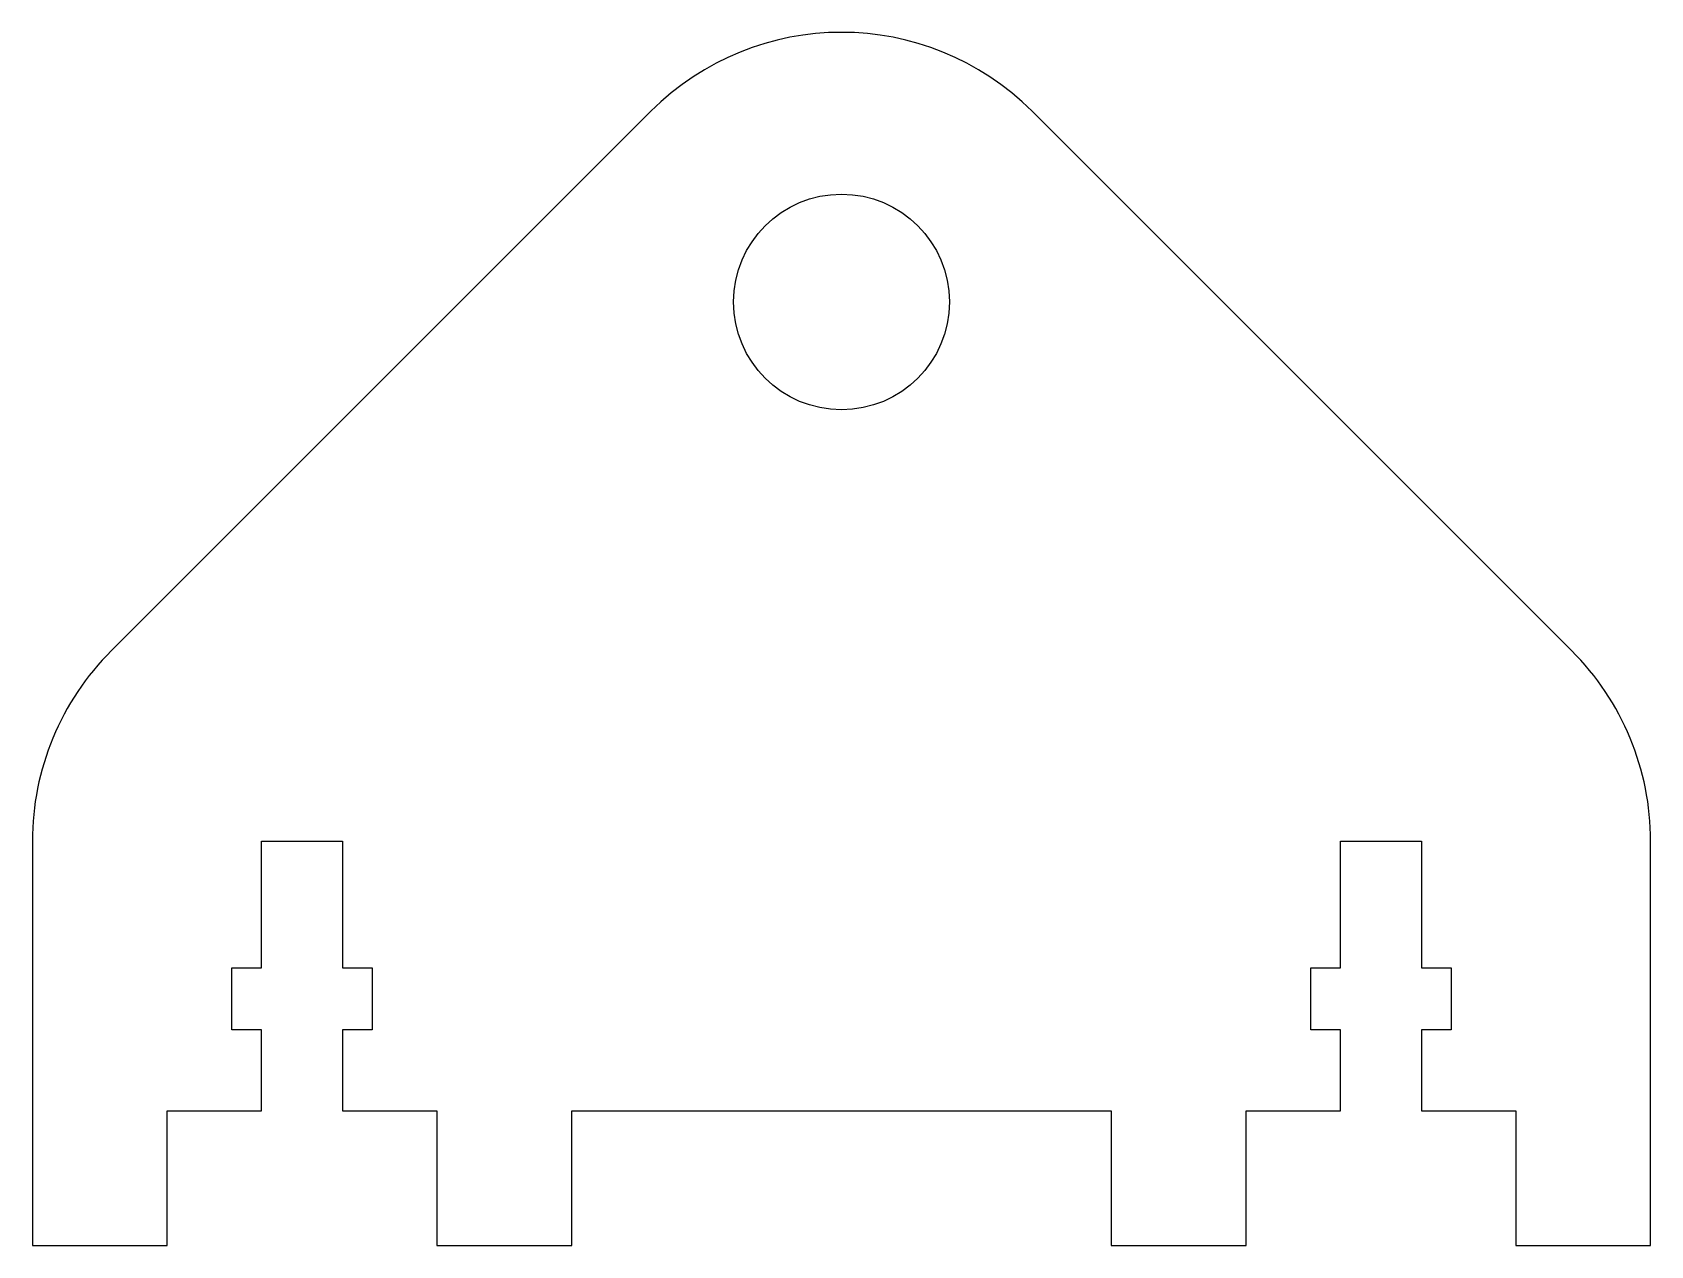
# Model space of a CAD drawing. Header units: millimetres. Extents: x -30 to 30, y -5 to 40.
import ezdxf

# ---------------------------------------------------------------- set-up
doc = ezdxf.new("R2010")
doc.units = ezdxf.units.MM

msp = doc.modelspace()

# ---------------------------------------------------------------- linework, layer by layer
at = {"color": 7, "linetype": 'Continuous', "lineweight": 25}
for p, q in [((-7.071, 37.071), (-27.071, 17.071)), ((27.071, 17.071), (7.071, 37.071)), ((-30, 10), (-30, -5)), ((-21.5, 5.3), (-21.5, 10)), ((-21.5, 10), (-18.5, 10)), ((-18.5, 10), (-18.5, 5.3)), ((18.5, 5.3), (18.5, 10)), ((18.5, 10), (21.5, 10)), ((21.5, 10), (21.5, 5.3)), ((30, -5), (30, 10)), ((-22.6, 3), (-22.6, 5.3)), ((-22.6, 5.3), (-21.5, 5.3)), ((-18.5, 5.3), (-17.4, 5.3)), ((-17.4, 5.3), (-17.4, 3)), ((17.4, 3), (17.4, 5.3)), ((17.4, 5.3), (18.5, 5.3)), ((21.5, 5.3), (22.6, 5.3)), ((22.6, 5.3), (22.6, 3)), ((-21.5, 3), (-22.6, 3)), ((-21.5, 0), (-21.5, 3)), ((-17.4, 3), (-18.5, 3)), ((-18.5, 3), (-18.5, 0)), ((18.5, 3), (17.4, 3)), ((18.5, 0), (18.5, 3)), ((22.6, 3), (21.5, 3)), ((21.5, 3), (21.5, 0)), ((-25, -5), (-25, 0)), ((-25, 0), (-21.5, 0)), ((-18.5, 0), (-15, 0)), ((-15, 0), (-15, -5)), ((-10, 0), (10, 0)), ((-10, -5), (-10, 0)), ((10, 0), (10, -5)), ((15, -5), (15, 0)), ((15, 0), (18.5, 0)), ((21.5, 0), (25, 0)), ((25, 0), (25, -5)), ((-30, -5), (-25, -5)), ((-15, -5), (-10, -5)), ((10, -5), (15, -5)), ((25, -5), (30, -5))]:
    msp.add_line(p, q, dxfattribs=at)
msp.add_circle((0, 30), 4, dxfattribs=at)
for centre, start, end in [((0, 30), 45, 135), ((-20, 10), 135, 180), ((20, 10), 0, 45)]:
    msp.add_arc(centre, 10, start, end, dxfattribs=at)

doc.saveas('drawing.dxf')
